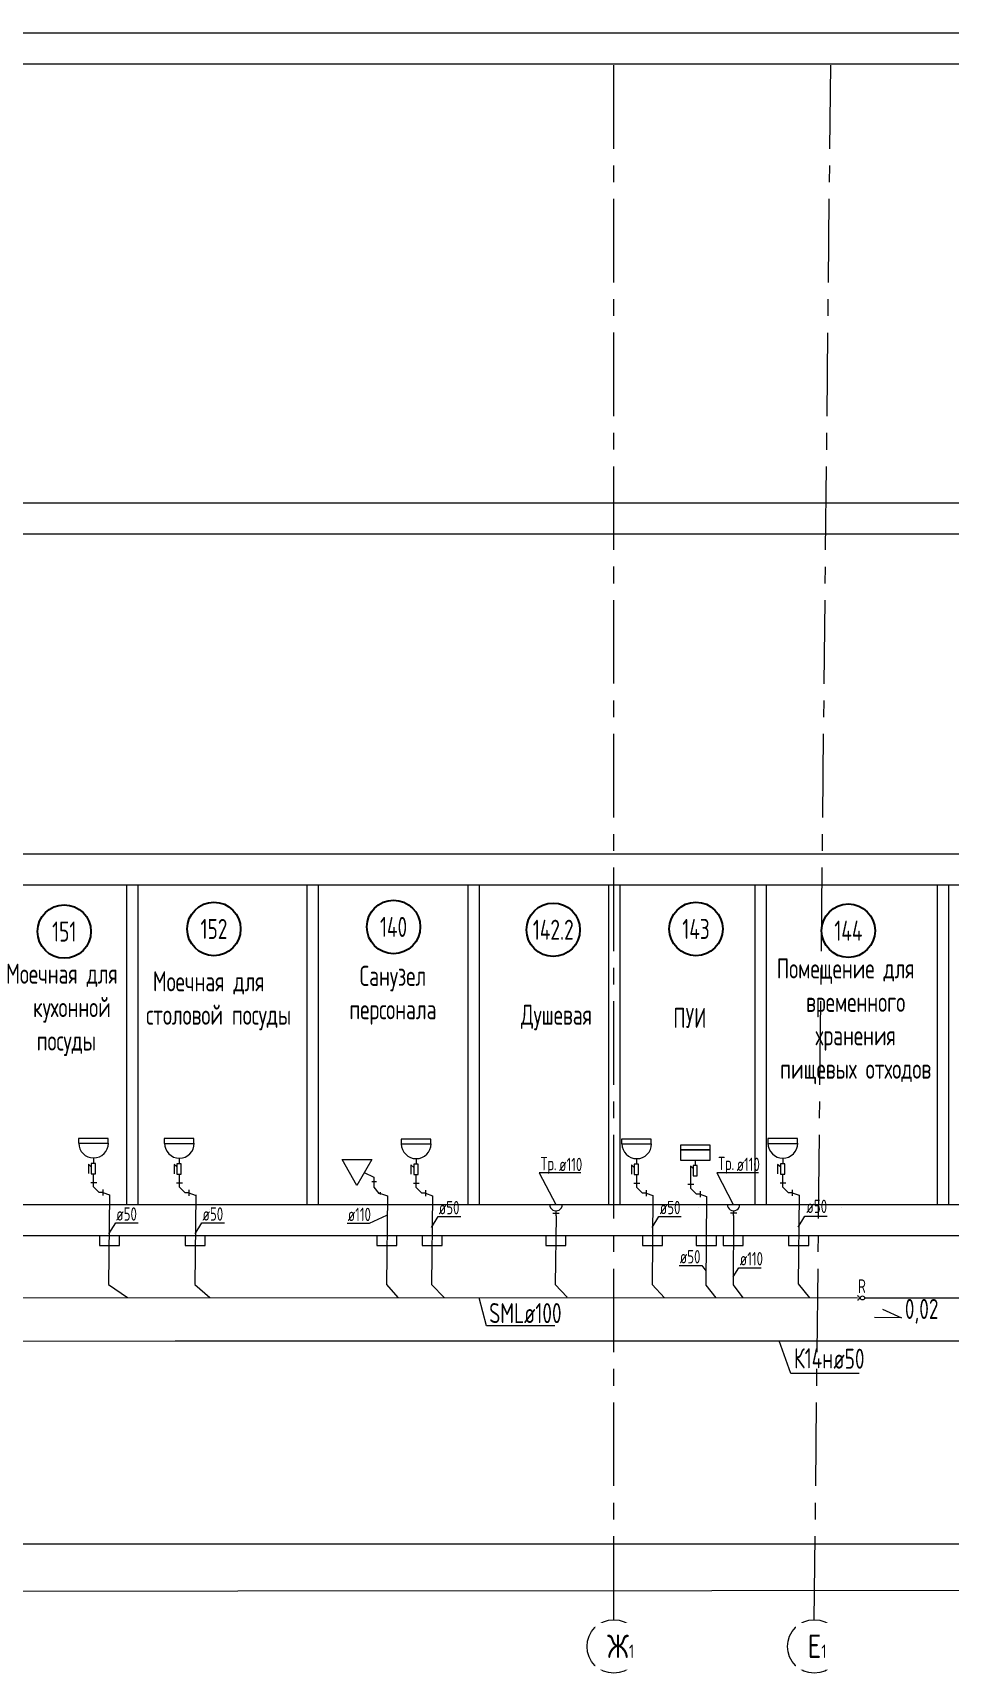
# Model space of a CAD drawing. Header units: millimetres. Extents: x -8689834 to 9419935, y -284943 to 166066.
# Drawn here: x -216018 to -202305, y -226784 to -202250 of the extents above; entities that cross this region are included whole.
import ezdxf
from ezdxf.enums import TextEntityAlignment as Align

# ---------------------------------------------------------------- set-up
doc = ezdxf.new("R2010")
doc.units = ezdxf.units.MM
doc.header["$MEASUREMENT"] = 0
doc.linetypes.add('CENTER', pattern=[2, 1.25, -0.25, 0.25, -0.25])
doc.layers.get('0').update_dxf_attribs({"color": 250, "lineweight": 9})
for name, color, linetype in [('PDF _0', 7, 'Continuous'), ('PDF __ВК-Text VK', 7, 'Continuous'), ('PDF __ВК-противопожарные муфты', 1, 'Continuous'), ('PDF __ВК-стены', 7, 'Continuous'), ('PDF __Сантехника', 7, 'Continuous'), ('АР_Кровля дорожки', 245, 'Continuous'), ('АР_Таблицы', 250, 'Continuous')]:
    doc.layers.add(name, color=color, linetype=linetype)
doc.layers.add('PDF __ВК-К1', color=7, linetype='Continuous', true_color=0xb80000)
doc.layers.add('PDF __ВК-К14н', color=190, linetype='Continuous', true_color=0x7f00ff)
for name, color, linetype, lineweight in [('АР_Маркер экспликации', 239, 'Continuous', 13), ('АР_Номер помещения', 1, 'Continuous', 25), ('АР_Оси', 195, 'Continuous', 9), ('АР_Помещения_площадь', 19, 'Continuous', 9), ('ВК_канализация', 32, 'Continuous', 30)]:
    doc.layers.add(name, color=color, linetype=linetype, lineweight=lineweight)
doc.styles.add('ISOCPEUR', font='isocpeur.ttf', dxfattribs={"width": 0.7})
doc.styles.get("Standard").update_dxf_attribs({"font": 'isocpeur.ttf', "width": 0.7})
doc.styles.add('ГОСТ 2.304', font='isocpeur.ttf', dxfattribs={"width": 0.7})

# ---------------------------------------------------------------- blocks, each defined once
blk = doc.blocks.new('*U2001')
at = {"layer": 'АР_Номер помещения', "color": 7}
blk.add_circle((-15720, 4793), 400, dxfattribs=at)
at = {"layer": 'АР_Помещения_площадь', "color": 7}
blk.add_line((-13545, 633), (-13545, 633), dxfattribs=at)
at = {"color": 7, "style": 'ISOCPEUR', "width": 0.7, "flags": 1}
blk.add_attdef('КАТЕГОРИЯ', (-499, -2092), '', height=250, dxfattribs=at)
at = {"layer": 'АР_Номер помещения', "color": 7, "style": 'ISOCPEUR', "width": 0.7}
blk.add_attdef('НОМЕР_ПОМЕЩЕНИЯ', text='', height=300, dxfattribs=at).set_placement((-15720, 4793), align=Align.MIDDLE_CENTER)
at = {"layer": 'АР_Помещения_площадь', "color": 7, "lineweight": 30, "width": 0.7, "flags": 104}
blk.add_attdef('ИМЯ_ПОМЕЩЕНИЯ', text='', height=100, dxfattribs=at).set_placement((158, 1217), align=Align.MIDDLE_CENTER)
at = {"layer": 'АР_Помещения_площадь', "color": 7, "style": 'ISOCPEUR', "width": 0.7}
blk.add_attdef('ПЛОЩАДЬ_ПОМЕЩЕНИЯ', text='', height=200, dxfattribs=at).set_placement((-13540, 880), align=Align.MIDDLE_RIGHT)
blk = doc.blocks.new('*U2002')
at = {"layer": 'АР_Номер помещения', "color": 7}
blk.add_circle((-15720, 4793), 400, dxfattribs=at)
at = {"layer": 'АР_Помещения_площадь', "color": 7}
blk.add_line((-13545, 633), (-13545, 633), dxfattribs=at)
at = {"color": 7, "style": 'ISOCPEUR', "width": 0.7, "flags": 1}
blk.add_attdef('КАТЕГОРИЯ', (-499, -2092), '', height=250, dxfattribs=at)
at = {"layer": 'АР_Номер помещения', "color": 7, "style": 'ISOCPEUR', "width": 0.7}
blk.add_attdef('НОМЕР_ПОМЕЩЕНИЯ', text='', height=300, dxfattribs=at).set_placement((-15720, 4793), align=Align.MIDDLE_CENTER)
at = {"layer": 'АР_Помещения_площадь', "color": 7, "lineweight": 30, "width": 0.7, "flags": 104}
blk.add_attdef('ИМЯ_ПОМЕЩЕНИЯ', text='', height=100, dxfattribs=at).set_placement((158, 1217), align=Align.MIDDLE_CENTER)
at = {"layer": 'АР_Помещения_площадь', "color": 7, "style": 'ISOCPEUR', "width": 0.7}
blk.add_attdef('ПЛОЩАДЬ_ПОМЕЩЕНИЯ', text='', height=200, dxfattribs=at).set_placement((-13540, 880), align=Align.MIDDLE_RIGHT)
blk = doc.blocks.new('*U2003')
at = {"layer": 'АР_Номер помещения', "color": 7}
blk.add_circle((-15720, 4793), 400, dxfattribs=at)
at = {"layer": 'АР_Помещения_площадь', "color": 7}
blk.add_line((-13545, 633), (-13545, 633), dxfattribs=at)
at = {"color": 7, "style": 'ISOCPEUR', "width": 0.7, "flags": 1}
blk.add_attdef('КАТЕГОРИЯ', (-499, -2092), '', height=250, dxfattribs=at)
at = {"layer": 'АР_Номер помещения', "color": 7, "style": 'ISOCPEUR', "width": 0.7}
blk.add_attdef('НОМЕР_ПОМЕЩЕНИЯ', text='', height=300, dxfattribs=at).set_placement((-15720, 4793), align=Align.MIDDLE_CENTER)
at = {"layer": 'АР_Помещения_площадь', "color": 7, "lineweight": 30, "width": 0.7, "flags": 104}
blk.add_attdef('ИМЯ_ПОМЕЩЕНИЯ', text='', height=100, dxfattribs=at).set_placement((158, 1217), align=Align.MIDDLE_CENTER)
at = {"layer": 'АР_Помещения_площадь', "color": 7, "style": 'ISOCPEUR', "width": 0.7}
blk.add_attdef('ПЛОЩАДЬ_ПОМЕЩЕНИЯ', text='', height=200, dxfattribs=at).set_placement((-13540, 880), align=Align.MIDDLE_RIGHT)
blk = doc.blocks.new('*U1963')
at = {"layer": 'АР_Номер помещения', "color": 7}
blk.add_circle((-15720, 4793), 400, dxfattribs=at)
at = {"layer": 'АР_Помещения_площадь', "color": 7}
blk.add_line((-13545, 633), (-13545, 633), dxfattribs=at)
at = {"color": 7, "style": 'ISOCPEUR', "width": 0.7, "flags": 1}
blk.add_attdef('КАТЕГОРИЯ', (-499, -2092), '', height=250, dxfattribs=at)
at = {"layer": 'АР_Номер помещения', "color": 7, "style": 'ISOCPEUR', "width": 0.7}
blk.add_attdef('НОМЕР_ПОМЕЩЕНИЯ', text='', height=300, dxfattribs=at).set_placement((-15720, 4793), align=Align.MIDDLE_CENTER)
at = {"layer": 'АР_Помещения_площадь', "color": 7, "lineweight": 30, "width": 0.7, "flags": 104}
blk.add_attdef('ИМЯ_ПОМЕЩЕНИЯ', text='', height=100, dxfattribs=at).set_placement((158, 1217), align=Align.MIDDLE_CENTER)
at = {"layer": 'АР_Помещения_площадь', "color": 7, "style": 'ISOCPEUR', "width": 0.7}
blk.add_attdef('ПЛОЩАДЬ_ПОМЕЩЕНИЯ', text='', height=200, dxfattribs=at).set_placement((-13540, 880), align=Align.MIDDLE_RIGHT)
blk = doc.blocks.new('*U1964')
at = {"layer": 'АР_Номер помещения', "color": 7}
blk.add_circle((-15720, 4793), 400, dxfattribs=at)
at = {"layer": 'АР_Помещения_площадь', "color": 7}
blk.add_line((-13545, 633), (-13545, 633), dxfattribs=at)
at = {"color": 7, "style": 'ISOCPEUR', "width": 0.7, "flags": 1}
blk.add_attdef('КАТЕГОРИЯ', (-499, -2092), '', height=250, dxfattribs=at)
at = {"layer": 'АР_Номер помещения', "color": 7, "style": 'ISOCPEUR', "width": 0.7}
blk.add_attdef('НОМЕР_ПОМЕЩЕНИЯ', text='', height=300, dxfattribs=at).set_placement((-15720, 4793), align=Align.MIDDLE_CENTER)
at = {"layer": 'АР_Помещения_площадь', "color": 7, "lineweight": 30, "width": 0.7, "flags": 104}
blk.add_attdef('ИМЯ_ПОМЕЩЕНИЯ', text='', height=100, dxfattribs=at).set_placement((158, 1217), align=Align.MIDDLE_CENTER)
at = {"layer": 'АР_Помещения_площадь', "color": 7, "style": 'ISOCPEUR', "width": 0.7}
blk.add_attdef('ПЛОЩАДЬ_ПОМЕЩЕНИЯ', text='', height=200, dxfattribs=at).set_placement((-13540, 880), align=Align.MIDDLE_RIGHT)
blk = doc.blocks.new('*U1962')
at = {"layer": 'АР_Номер помещения', "color": 7}
blk.add_circle((-15720, 4793), 400, dxfattribs=at)
at = {"layer": 'АР_Помещения_площадь', "color": 7}
blk.add_line((-13545, 633), (-13545, 633), dxfattribs=at)
at = {"color": 7, "style": 'ISOCPEUR', "width": 0.7, "flags": 1}
blk.add_attdef('КАТЕГОРИЯ', (-499, -2092), '', height=250, dxfattribs=at)
at = {"layer": 'АР_Номер помещения', "color": 7, "style": 'ISOCPEUR', "width": 0.7}
blk.add_attdef('НОМЕР_ПОМЕЩЕНИЯ', text='', height=300, dxfattribs=at).set_placement((-15720, 4793), align=Align.MIDDLE_CENTER)
at = {"layer": 'АР_Помещения_площадь', "color": 7, "lineweight": 30, "width": 0.7, "flags": 104}
blk.add_attdef('ИМЯ_ПОМЕЩЕНИЯ', text='', height=100, dxfattribs=at).set_placement((158, 1217), align=Align.MIDDLE_CENTER)
at = {"layer": 'АР_Помещения_площадь', "color": 7, "style": 'ISOCPEUR', "width": 0.7}
blk.add_attdef('ПЛОЩАДЬ_ПОМЕЩЕНИЯ', text='', height=200, dxfattribs=at).set_placement((-13540, 880), align=Align.MIDDLE_RIGHT)

msp = doc.modelspace()

# ---------------------------------------------------------------- linework, layer by layer
at = {"layer": 'PDF _0', "color": 3, "lineweight": 13}
for centre in [(-208189.9, -219774.3), (-208189.9, -219774.3), (-205532.4, -219772.2), (-205532.4, -219772.2)]:
    msp.add_arc(centre, 95.2, 179.99999, 0.00001, dxfattribs=at)
at = {"layer": 'PDF __ВК-Text VK', "lineweight": 13}
msp.add_lwpolyline([(-203303.2, -221337.6), (-203020.7, -221467.7), (-203423.4, -221466.9)], dxfattribs=at)
at = {"layer": 'PDF __ВК-К1', "color": 244, "lineweight": 13, "true_color": 0x991b1e}
for points in [[(-215112.1, -219315.4), (-215112.1, -219505.9)], [(-213828.2, -219318.7), (-213828.2, -219509.2)], [(-210285, -219325.9), (-210285, -219516.4)], [(-206985, -219325.9), (-206985, -219516.4)], [(-204798.5, -219318.7), (-204798.5, -219509.2)], [(-215150.2, -219446.6), (-215061.3, -219446.6)], [(-214968.1, -219594.8), (-215023.2, -219594.8), (-215112.1, -219505.9)], [(-214968.1, -219550.4), (-214968.1, -219639.2)], [(-213866.3, -219449.9), (-213777.4, -219449.9)], [(-213684.3, -219598.1), (-213739.3, -219598.1), (-213828.2, -219509.2)], [(-213684.3, -219553.6), (-213684.3, -219642.5)], [(-210946.7, -219432.7), (-210874.2, -219432.7)], [(-210912.2, -219367), (-210912.2, -219515.6)], [(-210912.2, -219515.6), (-210839.7, -219608.8)], [(-210323.1, -219457.1), (-210234.2, -219457.1)], [(-210141.1, -219605.3), (-210196.1, -219605.3), (-210285, -219516.4)], [(-210141.1, -219560.8), (-210141.1, -219649.7)], [(-207023.1, -219457.1), (-206934.2, -219457.1)], [(-206841.1, -219605.3), (-206896.1, -219605.3), (-206985, -219516.4)], [(-206841.1, -219560.8), (-206841.1, -219649.7)], [(-206213.7, -219470.4), (-206124.8, -219470.4)], [(-206175.6, -219339.2), (-206175.6, -219529.7)], [(-206031.6, -219618.6), (-206086.7, -219618.6), (-206175.6, -219529.7)], [(-206031.6, -219574.1), (-206031.6, -219663)], [(-204836.6, -219449.9), (-204747.7, -219449.9)], [(-204654.6, -219598.1), (-204709.6, -219598.1), (-204798.5, -219509.2)], [(-204654.6, -219553.6), (-204654.6, -219642.5)], [(-210815.1, -219626.5), (-210815.1, -219590)], [(-208361.3, -219776.4), (-208014.2, -219776.4)], [(-205703.8, -219774.3), (-205356.7, -219774.3)], [(-208141.2, -219907.6), (-208234.3, -219907.6)], [(-208141.2, -219907.6), (-208234.3, -219907.6)], [(-208187.7, -219941.5), (-208187.1, -219869.5)], [(-205483.7, -219905.5), (-205576.8, -219905.5)], [(-205483.7, -219905.5), (-205576.8, -219905.5)], [(-205530.3, -219939.4), (-205529.6, -219867.4)]]:
    msp.add_lwpolyline(points, dxfattribs=at)
at = {"layer": 'PDF __ВК-К1', "lineweight": 13}
msp.add_lwpolyline([(-208361.3, -219776.4), (-208014.2, -219776.4)], dxfattribs=at)
at = {"layer": 'PDF __ВК-К14н', "color": 152, "lineweight": 13, "true_color": 0x2776bb}
for points in [[(-234162.1, -221816.1), (-213889.2, -221815)], [(-213889.2, -221815), (-195804.5, -221814)]]:
    msp.add_lwpolyline(points, dxfattribs=at)
at = {"layer": 'PDF __ВК-противопожарные муфты', "lineweight": 13}
for points in [[(-215119, -220239.9), (-214873.5, -220239.9), (-214623.7, -220239.9)], [(-215021.6, -220239.9), (-215021.6, -220388.1), (-214721.1, -220388.1), (-214721.1, -220239.9)], [(-213835.2, -220239.9), (-213589.6, -220239.9), (-213339.9, -220239.9)], [(-213737.8, -220239.9), (-213737.8, -220388.1), (-213437.2, -220388.1), (-213437.2, -220239.9)], [(-210966, -220239.9), (-210720.4, -220239.9), (-210470.7, -220239.9)], [(-210868.6, -220239.9), (-210868.6, -220388.1), (-210568.1, -220388.1), (-210568.1, -220239.9)], [(-210288.5, -220239.9), (-210042.9, -220239.9), (-209793.2, -220239.9)], [(-210191.1, -220239.9), (-210191.1, -220388.1), (-209890.5, -220388.1), (-209890.5, -220239.9)], [(-208438.7, -220239.9), (-208193.2, -220239.9), (-207943.5, -220239.9)], [(-208341.4, -220239.9), (-208341.4, -220388.1), (-208040.8, -220388.1), (-208040.8, -220239.9)], [(-206992, -220237), (-206746.4, -220237), (-206496.7, -220237)], [(-206894.6, -220237), (-206894.6, -220385.1), (-206594.1, -220385.1), (-206594.1, -220237)], [(-206186.2, -220239.9), (-205940.7, -220239.9), (-205691, -220239.9)], [(-206088.9, -220239.9), (-206088.9, -220388.1), (-205788.3, -220388.1), (-205788.3, -220239.9)], [(-205783.5, -220239.9), (-205538, -220239.9), (-205288.3, -220239.9)], [(-205686.2, -220239.9), (-205686.2, -220388.1), (-205385.6, -220388.1), (-205385.6, -220239.9)], [(-204805.5, -220239.9), (-204560, -220239.9), (-204310.2, -220239.9)], [(-204708.1, -220239.9), (-204708.1, -220388.1), (-204407.6, -220388.1), (-204407.6, -220239.9)]]:
    msp.add_lwpolyline(points, dxfattribs=at)
at = {"layer": 'PDF __ВК-стены', "color": 18, "lineweight": 13, "true_color": 0x000000}
for points in [[(-256738.2, -202250), (-176826, -202250)], [(-256738.2, -202715.7), (-177113.9, -202715.7)], [(-256738.2, -202715.7), (-176826, -202715.7)], [(-256364.8, -209280.3), (-176826, -209280.3)], [(-256361.7, -209745.9), (-176826, -209745.9)], [(-256195.5, -214529.4), (-176826, -214529.4)], [(-256195.5, -214990.8), (-176826, -214990.8)], [(-214614.4, -214998), (-214614.4, -219781.5)], [(-214445.1, -214998), (-214445.1, -219781.5)], [(-211918.9, -214990.8), (-211918.9, -219774.3)], [(-211749.5, -214990.8), (-211749.5, -219774.3)], [(-209507.4, -214995.4), (-209507.4, -219778.9)], [(-209338, -214995.4), (-209338, -219778.9)], [(-207401.4, -214998), (-207401.4, -219781.5)], [(-207232.1, -214998), (-207232.1, -219781.5)], [(-205214.9, -214998), (-205214.9, -219781.5)], [(-205045.5, -214998), (-205045.5, -219781.5)], [(-202486.6, -214998), (-202486.6, -219781.5)], [(-202317.3, -214998), (-202317.3, -219781.5)], [(-256195.5, -219774.3), (-176826, -219774.3)], [(-256195.5, -220239.9), (-177113.9, -220239.9)], [(-256195.5, -220239.9), (-176826, -220239.9)], [(-255496.8, -225583.8), (-120775.5, -225489.1)]]:
    msp.add_lwpolyline(points, dxfattribs=at)
at = {"layer": 'PDF __Сантехника', "lineweight": 13}
for points in [[(-214889.8, -218786.3), (-215334.3, -218786.3), (-215334.3, -218858.2), (-214889.8, -218858.2)], [(-213606, -218789.6), (-214050.4, -218789.6), (-214050.4, -218861.5), (-213606, -218861.5)], [(-210062.8, -218796.8), (-210507.2, -218796.8), (-210507.2, -218868.7), (-210062.8, -218868.7)], [(-206762.8, -218796.8), (-207207.3, -218796.8), (-207207.3, -218868.7), (-206762.8, -218868.7)], [(-204576.3, -218789.6), (-205020.7, -218789.6), (-205020.7, -218861.5), (-204576.3, -218861.5)], [(-205883.5, -218886.2), (-206328, -218886.2), (-206328, -218958.2), (-205883.5, -218958.2)], [(-205883.5, -218958.2), (-206328, -218958.2), (-206328, -219110.6), (-205883.5, -219110.6)], [(-215080.3, -219163), (-215143.8, -219163), (-215143.8, -219315.4), (-215080.3, -219315.4)], [(-213796.5, -219166.3), (-213860, -219166.3), (-213860, -219318.7), (-213796.5, -219318.7)], [(-211167.8, -219487.9), (-211388.9, -219101), (-210943.3, -219101)], [(-210253.3, -219173.5), (-210316.8, -219173.5), (-210316.8, -219325.9), (-210253.3, -219325.9)], [(-206953.3, -219173.5), (-207016.8, -219173.5), (-207016.8, -219325.9), (-206953.3, -219325.9)], [(-206074, -219191), (-206137.5, -219191), (-206137.5, -219343.4), (-206074, -219343.4)], [(-204766.7, -219166.3), (-204830.2, -219166.3), (-204830.2, -219318.7), (-204766.7, -219318.7)]]:
    msp.add_lwpolyline(points, close=True, dxfattribs=at)
for points in [[(-215110, -219082.6), (-215110, -219163)], [(-213826.1, -219085.9), (-213826.1, -219166.3)], [(-204796.4, -219085.9), (-204796.4, -219166.3)], [(-215143.8, -219209.6), (-215186.2, -219171.5), (-215186.2, -219311.2)], [(-213860, -219212.9), (-213902.3, -219174.8), (-213902.3, -219314.5)], [(-211057.3, -219294.5), (-210912.2, -219367)], [(-210316.8, -219220.1), (-210359.1, -219182), (-210359.1, -219321.7)], [(-210282.9, -219093.1), (-210282.9, -219173.5)], [(-207016.8, -219220.1), (-207059.1, -219182), (-207059.1, -219321.7)], [(-206982.9, -219093.1), (-206982.9, -219173.5)], [(-206137.5, -219237.6), (-206175.6, -219199.5), (-206175.6, -219339.2)], [(-206105.7, -219110.6), (-206105.7, -219191)], [(-204830.2, -219212.9), (-204872.6, -219174.8), (-204872.6, -219314.5)]]:
    msp.add_lwpolyline(points, dxfattribs=at)
for centre in [(-215107.8, -218856.1), (-213824, -218859.4), (-210280.8, -218866.6), (-206980.8, -218866.6), (-204794.3, -218859.4)]:
    msp.add_arc(centre, 222.2, 180, 0, dxfattribs=at)
at = {"layer": 'АР_Кровля дорожки', "color": 7, "lineweight": 13, "ltscale": 500}
msp.add_lwpolyline([(-206344, -220688.2), (-206008.8, -220688.2), (-205945.6, -220765.6)], dxfattribs=at)
at = {"layer": 'АР_Оси', "color": 18, "linetype": 'CENTER', "lineweight": 13, "ltscale": 1000, "true_color": 0x000000}
for p, q in [((-207323.7, -225984.3), (-207323.7, -202549.4)), ((-204323.7, -225984.3), (-204075.6, -202549.4))]:
    msp.add_line(p, q, dxfattribs=at)
at = {"layer": 'АР_Оси', "color": 18, "lineweight": 13, "ltscale": 0.5, "true_color": 0x000000}
for centre in [(-207323.7, -226384.3), (-204323.7, -226384.3)]:
    msp.add_circle(centre, 400, dxfattribs=at)
at = {"layer": 'ВК_канализация', "color": 18, "lineweight": 13, "ltscale": 500, "true_color": 0x000000}
for points in [[(-207816, -219302.1), (-208440.9, -219302.1), (-208193.4, -219776.4)], [(-205158.5, -219300), (-205783.4, -219300), (-205535.9, -219774.3)], [(-214877.4, -220213.6), (-214777.4, -220048.9), (-214442.2, -220048.9)], [(-213586.1, -220213.6), (-213486.1, -220048.9), (-213150.8, -220048.9)], [(-211313.6, -220055.8), (-210978.4, -220055.8), (-210719.6, -219935.9)], [(-210050.3, -220119), (-209950.3, -219954.3), (-209615.1, -219954.3)], [(-206750.4, -220119), (-206650.3, -219954.3), (-206315.1, -219954.3)], [(-204563.8, -220111.8), (-204463.8, -219947.2), (-204128.6, -219947.2)], [(-205535.8, -220854.6), (-205454.2, -220720.3), (-205119, -220720.3)], [(-208207.1, -221588.5), (-209231, -221588.5), (-209336.2, -221168.8)], [(-203652.8, -222303.1), (-204676.7, -222303.1), (-204846.9, -221814.5)]]:
    msp.add_lwpolyline(points, dxfattribs=at)
at = {"layer": 'ВК_канализация', "color": 244, "lineweight": 13, "ltscale": 500, "true_color": 0x991b1e}
for points in [[(-214968.1, -219594.8), (-214871.8, -219629.6)], [(-214871.8, -219629.6), (-214884.3, -220973)], [(-213684.3, -219598.1), (-213587.9, -219632.9)], [(-213580.4, -219629.6), (-213593, -220973)], [(-210815.1, -219608.6), (-210839.7, -219608.8)], [(-210815.1, -219608.2), (-210711.4, -219643.1)], [(-210711.4, -219644.4), (-210723.8, -220973)], [(-210141.1, -219605.3), (-210037.4, -219642.7)], [(-210037.4, -219642.7), (-210049.7, -220970.1)], [(-206841.1, -219605.3), (-206737.4, -219640.1)], [(-206737.4, -219641.2), (-206749.8, -220970.1)], [(-206031.6, -219619), (-205935.2, -219653.7)], [(-205935.2, -219653.7), (-205947.6, -220981.3)], [(-204654.6, -219598.1), (-204550.9, -219635.3)], [(-204550.9, -219635.3), (-204563.2, -220962.9)], [(-208187.7, -219941.5), (-208200, -220971.2)], [(-205530.3, -219939.4), (-205536.5, -220974.6)], [(-214884.3, -220973), (-214599.1, -221166.1)], [(-213593, -220973), (-213369.9, -221167.5)], [(-210723.8, -220973), (-210557.3, -221163.3)], [(-210049.7, -220970.1), (-209855.9, -221169.8)], [(-208200, -220971.2), (-208021.2, -221160)], [(-206749.8, -220970.1), (-206566.1, -221171.2)], [(-205947.6, -220981.3), (-205795.7, -221170.5)], [(-205536.5, -220974.6), (-205393, -221170.5)], [(-204563.2, -220962.9), (-204395.1, -221172.3)], [(-217180.1, -221164.8), (-203678.9, -221172.7)], [(-203632.2, -221172.3), (-203648.9, -221172.4)], [(-203572.2, -221171.6), (-201492.4, -221172.7)], [(-203572.2, -221172), (-198476.6, -221175)]]:
    msp.add_lwpolyline(points, dxfattribs=at)
at = {"layer": 'ВК_канализация', "color": 7, "lineweight": 13, "ltscale": 500}
msp.add_lwpolyline([(-177113.9, -224853.7), (-256364.8, -224853.7)], dxfattribs=at)
at = {"layer": 'ВК_канализация', "color": 244, "lineweight": 13, "ltscale": 500, "true_color": 0x991b1e}
msp.add_circle((-203602.2, -221172), 30, dxfattribs=at)
msp.add_arc((-203678.9, -221172.7), 30, 270.50316, 90.50316, dxfattribs=at)

# ---------------------------------------------------------------- block references
at = {"layer": 'АР_Маркер экспликации', "color": 7, "lineweight": 13}
ref = msp.add_blockref('*U2003', (-199826.9, -220485.2), dxfattribs=at)
ref.add_attrib('НОМЕР_ПОМЕЩЕНИЯ', '151', dxfattribs={"layer": 'АР_Номер помещения', "color": 7, "height": 300, "style": 'ISOCPEUR', "width": 0.7}).set_placement((-215546.6, -215691.9), align=Align.MIDDLE_CENTER)
ref = msp.add_blockref('*U2002', (-197587.1, -220446.5), dxfattribs=at)
ref.add_attrib('НОМЕР_ПОМЕЩЕНИЯ', '152', dxfattribs={"layer": 'АР_Номер помещения', "color": 7, "height": 300, "style": 'ISOCPEUR', "width": 0.7}).set_placement((-213306.8, -215653.2), align=Align.MIDDLE_CENTER)
ref = msp.add_blockref('*U1963', (-194899.6, -220415.9), dxfattribs=at)
ref.add_attrib('НОМЕР_ПОМЕЩЕНИЯ', '140', dxfattribs={"layer": 'АР_Номер помещения', "color": 7, "height": 300, "style": 'ISOCPEUR', "width": 0.7}).set_placement((-210619.4, -215622.5), align=Align.MIDDLE_CENTER)
ref = msp.add_blockref('*U1964', (-192509.9, -220458.6), dxfattribs=at)
ref.add_attrib('НОМЕР_ПОМЕЩЕНИЯ', '142.2', dxfattribs={"layer": 'АР_Номер помещения', "color": 7, "height": 300, "style": 'ISOCPEUR', "width": 0.7}).set_placement((-208229.6, -215665.2), align=Align.MIDDLE_CENTER)
ref = msp.add_blockref('*U1962', (-190374.1, -220446.5), dxfattribs=at)
ref.add_attrib('НОМЕР_ПОМЕЩЕНИЯ', '143', dxfattribs={"layer": 'АР_Номер помещения', "color": 7, "height": 300, "style": 'ISOCPEUR', "width": 0.7}).set_placement((-206093.8, -215653.2), align=Align.MIDDLE_CENTER)
ref = msp.add_blockref('*U2001', (-188094.1, -220472.2), dxfattribs=at)
ref.add_attrib('НОМЕР_ПОМЕЩЕНИЯ', '144', dxfattribs={"layer": 'АР_Номер помещения', "color": 7, "height": 300, "style": 'ISOCPEUR', "width": 0.7}).set_placement((-203813.8, -215678.8), align=Align.MIDDLE_CENTER)

# ---------------------------------------------------------------- texts
at = {"layer": 'АР_Таблицы', "lineweight": 13, "ltscale": 100, "attachment_point": 4, "style": 'ISOCPEUR'}
for s, insert, char_height, width in [('\\pxi-1,l1,qc,t1,5;Помещение для временного хранения пищевых отходов', (-205184.2, -217034.4), 300, 2659.108), ('\\pxi-1,l1,qc,t1,5;Моечная для кухонной\\P посуды', (-216911.5, -216863.3), 300, 2659.108), ('\\pxi-1,l1,qc,t1,5;Моечная для столовой посуды', (-214715.2, -216727.2), 300, 2659.108), ('\\pxqc;Санузел\\Pперсонала', (-211958.3, -216645.3), 300, 2659.108), ('\\pxi-1,l1,qc,t1,5;Душевая', (-209512, -216977.1), 300, 2659.108), ('\\pxi-1,l1,qc,t1,5;ПУИ', (-207515.5, -216983.5), 300, 2659.108), ('\\pxi-1,l1,t1,5;ø50', (-214769.6, -219916.3), 200, 7500), ('\\pxi-1,l1,t1,5;ø50', (-213478.3, -219916.3), 200, 7500), ('\\pxi-1,l1,t1,5;ø110', (-211305.8, -219923.1), 200, 7500), ('\\pxi-1,l1,t1,5;ø50', (-209942.5, -219821.7), 200, 7500), ('\\pxi-1,l1,t1,5;ø50', (-206635.7, -219819.9), 200, 7500), ('\\pxi-1,l1,t1,5;ø50', (-204441.1, -219802.4), 200, 7500), ('\\pxi-1,l1,t1,5;ø50', (-206336.2, -220555.6), 200, 7500), ('\\pxi-1,l1,t1,5;ø110', (-205439.5, -220585.9), 200, 7500)]:
    msp.add_mtext(s, dxfattribs=dict(at, insert=insert, char_height=char_height, width=width))
at = {"layer": 'ВК_канализация', "color": 18, "lineweight": 13, "ltscale": 100, "true_color": 0x000000, "attachment_point": 4, "style": 'ISOCPEUR'}
for s, insert, char_height, width in [('Тр.', (-208417.5, -219189.5), 200, 5891.51), ('\\pxi-1,l1,t1,5;ø110', (-208143.5, -219175.6), 200, 7500), ('Тр.', (-205760, -219187.4), 200, 5891.51), ('\\pxi-1,l1,t1,5;ø110', (-205486, -219173.4), 200, 7500), ('R', (-203670.5, -220996.8), 205.4, 5730.034), ('\\pxi-1,l1,t1,5;SMLø100', (-209187.8, -221398.9), 300, 2224.257), ('К14н', (-204628.6, -222074.8), 300, 5891.51), ('\\pxi-1,l1,t1,5;ø50', (-204036.8, -222081.2), 300, 7500)]:
    msp.add_mtext(s, dxfattribs=dict(at, insert=insert, char_height=char_height, width=width))
at = {"layer": 'ВК_канализация', "color": 18, "lineweight": 13, "ltscale": 100, "true_color": 0x000000, "insert": (-202465.9, -221371.8), "char_height": 300, "width": 5891.51, "attachment_point": 6, "rotation": 359.89891, "style": 'ISOCPEUR'}
msp.add_mtext('0,02', dxfattribs=at)

# ---------------------------------------------------------------- next in the draw order: texts
at = {"layer": 'АР_Оси', "color": 18, "lineweight": 13, "true_color": 0x000000, "char_height": 350, "width": 528.82, "attachment_point": 1, "line_spacing_factor": 1.149209, "style": 'ГОСТ 2.304', "bg_fill": 2}
for s, insert in [('{\\W0.8;Ж\\H0.57143x;1}', (-207423.5, -226206.6)), ('{\\W0.8;Е\\H0.57143x;1}', (-204423.5, -226206.6))]:
    msp.add_mtext(s, dxfattribs=dict(at, insert=insert))

doc.saveas('drawing.dxf')
